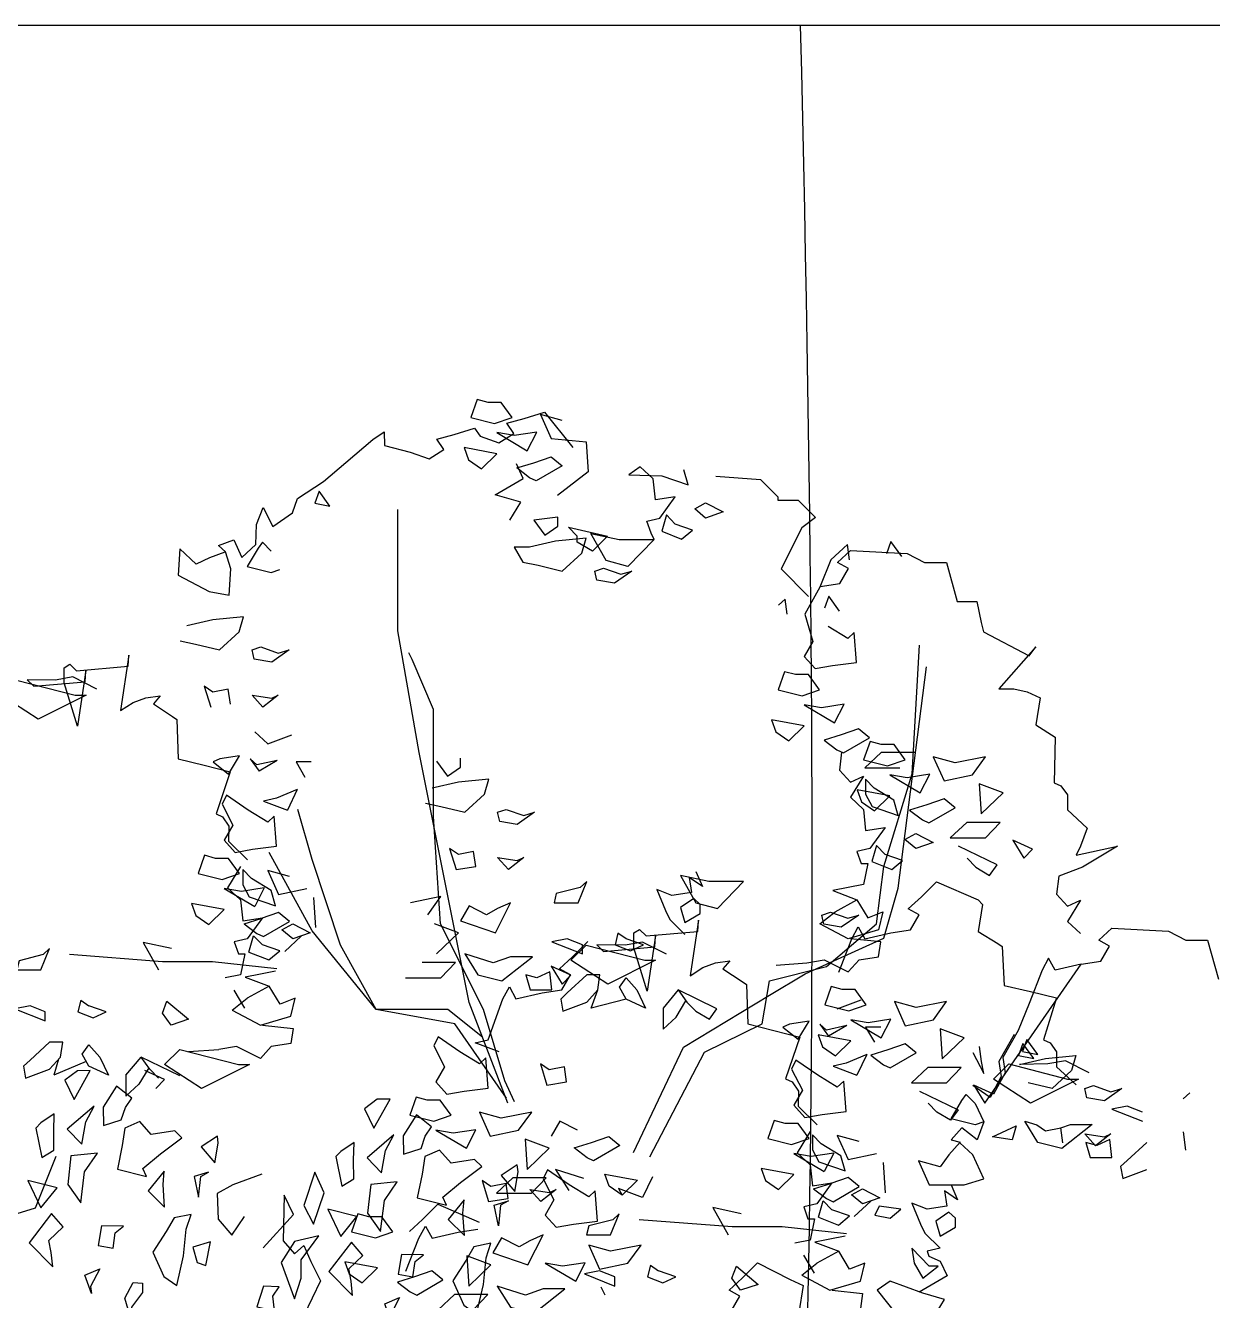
# Model space of a CAD drawing. Header units: metres. Extents: x 10 to 239, y 2 to 253.
# Drawn here: x 27.91 to 34.55, y 130.9 to 138.03 of the extents above; entities that cross this region are included whole.
import ezdxf

# ---------------------------------------------------------------- set-up
doc = ezdxf.new("R2010")
doc.units = ezdxf.units.M
doc.header["$MEASUREMENT"] = 0
doc.layers.add('0marcos', color=10, linetype='Continuous', plot=False)
doc.layers.add('1', color=7, linetype='Continuous')
doc.layers.add('cot200', color=9, linetype='Continuous')
doc.layers.add('bloques ARBOLES', color=7, linetype='Continuous', true_color=0xb8d897)

# ---------------------------------------------------------------- blocks, each defined once
blk = doc.blocks.new('ARBOL22')
for points in [[(-0.1967, 2.2503), (-0.1308, 2.2338), (-0.0828, 2.2503), (-0.1128, 2.2918), (-0.1487, 2.2918), (-0.1787, 2.3)], [(-0.0147, 2.2102), (-0.0769, 2.2007), (-0.1248, 2.2089), (-0.041, 2.1592)], [(-0.1668, 2.1096), (-0.1248, 2.1509), (-0.2146, 2.1676), (-0.2028, 2.1343)], [(-0.017, 2.0763), (-0.0351, 2.0847), (-0.0702, 2.1116), (-0.0231, 2.1261), (0.0249, 2.1427), (0.0549, 2.1178)], [(-0.6257, 2.0149), (-0.5839, 2.0067), (-0.6139, 2.0482)], [(0.4494, 1.974), (0.4194, 1.9988), (0.4494, 2.0155), (0.4973, 1.9906)], [(0.0068, 1.9268), (0.0427, 1.9517), (0.0427, 1.9765), (-0.0231, 1.9683)], [(0.4133, 1.9409), (0.3654, 1.9575), (0.3415, 1.9824), (0.3286, 1.9377), (0.3835, 1.916)], [(0.072, 1.9491), (0.1797, 1.9244), (0.1379, 1.8829), (0.0959, 1.9078), (0.0959, 1.9244)], [(0.1206, 1.9186), (0.0368, 1.9103), (-0.035, 1.8937), (-0.077, 1.8937), (-0.0531, 1.8523), (-0.0111, 1.8439), (0.0548, 1.8275), (0.1086, 1.877)], [(0.1447, 1.8275), (0.1686, 1.8357), (0.2165, 1.8191), (0.2465, 1.8275), (0.1986, 1.7944), (0.1506, 1.8026)], [(-0.7739, 1.6192), (-0.726, 1.6026), (-0.696, 1.611), (-0.744, 1.5779), (-0.7919, 1.5861), (-0.7978, 1.611)], [(0.6666, 1.5513), (0.6487, 1.5016), (0.7146, 1.4851), (0.7625, 1.5016), (0.7325, 1.5431), (0.6966, 1.5431)], [(-1.2845, 1.4869), (-1.2547, 1.4869), (-1.3864, 1.4207), (-1.4882, 1.4869), (-1.4462, 1.5283)], [(0.7205, 1.4603), (0.8043, 1.4105), (0.8307, 1.4616), (0.7684, 1.452)], [(0.6785, 1.3609), (0.7205, 1.4023), (0.6307, 1.4189), (0.6426, 1.3856)], [(0.8103, 1.3361), (0.8284, 1.3277), (0.9002, 1.3692), (0.8702, 1.394), (0.8223, 1.3774), (0.7752, 1.3629)], [(0.9679, 1.3506), (0.932, 1.3506), (0.902, 1.3588), (0.8841, 1.3091), (0.95, 1.2926), (0.9979, 1.3091)], [(1.2194, 1.3175), (1.1356, 1.3009), (1.0757, 1.3175), (1.1056, 1.2511), (1.1835, 1.2677)], [(1.0661, 1.2691), (1.0038, 1.2595), (0.9559, 1.2677), (1.0397, 1.218)], [(0.9793, 1.156), (0.9672, 1.1975), (0.9134, 1.2306), (0.8893, 1.2555), (0.8893, 1.214), (0.9073, 1.1808)], [(1.2674, 1.218), (1.2015, 1.2429), (1.2074, 1.16)], [(0.9139, 1.1684), (0.9559, 1.2098), (0.8661, 1.2264), (0.878, 1.1931)], [(1.0638, 1.1352), (1.1356, 1.1767), (1.1056, 1.2015), (1.0577, 1.1849), (1.0106, 1.1704), (1.0457, 1.1436)], [(1.1681, 1.1366), (1.1224, 1.0945), (1.2189, 1.0945), (1.2595, 1.1366)], [(1.0272, 1.1064), (1.0751, 1.0815), (1.0272, 1.0649), (0.9972, 1.0898)], [(0.9432, 1.0484), (0.9193, 1.0733), (0.9064, 1.0287), (0.9613, 1.0069), (0.9911, 1.0318)], [(0.4222, 0.9158), (0.482, 0.8994), (0.554, 0.9738), (0.4581, 0.9738), (0.3802, 0.9904)], [(0.1046, 0.9573), (0.0388, 0.9407), (0.0328, 0.9158), (0.0987, 0.9158), (0.1226, 0.9738)], [(0.4166, 0.9275), (0.3807, 0.9026), (0.3926, 0.8611), (0.4346, 0.886), (0.4346, 0.9109)], [(0.7927, 0.8901), (0.8407, 0.8734), (0.8706, 0.8818), (0.8227, 0.8487), (0.7748, 0.857), (0.7689, 0.8818)], [(0.0687, 0.8165), (0.0269, 0.8081), (0.1107, 0.775), (0.1107, 0.7999)], [(0.2005, 0.7999), (0.2425, 0.7834), (0.2784, 0.7999), (0.2305, 0.8165), (0.2082, 0.8318)], [(-1.4447, 0.7314), (-1.3788, 0.7314), (-1.3549, 0.7894), (-1.3729, 0.7729), (-1.4388, 0.7563)], [(0.2822, 0.7578), (0.312, 0.7578), (0.1802, 0.6916), (0.0785, 0.7578), (0.1205, 0.7991)], [(0.0785, 0.7165), (0.0246, 0.7412), (0.0546, 0.6916)], [(1.4826, 0.7465), (1.4107, 0.7299), (1.3928, 0.763), (1.3748, 0.7299), (1.3389, 0.6388), (1.309, 0.5642), (1.267, 0.4897), (1.2731, 0.4482), (1.2413, 0.3894), (1.1874, 0.4141), (1.2174, 0.3645)], [(0.7771, 0.6353), (0.843, 0.6188), (0.8909, 0.6353), (0.8609, 0.6768), (0.825, 0.6768), (0.795, 0.685)], [(-1.3668, 0.5906), (-1.3668, 0.6155), (-1.4088, 0.6321), (-1.4506, 0.6237)], [(0.9986, 0.5773), (1.0765, 0.594), (1.1124, 0.6437), (1.0286, 0.6271), (0.9686, 0.6437)], [(0.9327, 0.5442), (0.9591, 0.5953), (0.8968, 0.5857), (0.8489, 0.594)], [(1.1004, 0.4862), (1.1604, 0.5442), (1.0945, 0.5691)], [(-1.4208, 0.4333), (-1.3549, 0.4582), (-1.325, 0.4913), (-1.3189, 0.5326), (-1.3549, 0.5326), (-1.4088, 0.483), (-1.4268, 0.4664)], [(-0.2686, 0.464), (-0.2925, 0.4226), (-0.2626, 0.3893), (-0.2146, 0.3977), (-0.1487, 0.406), (-0.1548, 0.4888), (-0.1728, 0.4722), (-0.2266, 0.5053), (-0.2866, 0.5468), (-0.2985, 0.5219)], [(0.8069, 0.4946), (0.8489, 0.536), (0.7591, 0.5526), (0.771, 0.5193)], [(0.9387, 0.4698), (0.9568, 0.4614), (1.0286, 0.5029), (0.9986, 0.5277), (0.9507, 0.5111), (0.9036, 0.4966)], [(1.3221, 0.5288), (1.3103, 0.4955), (1.3521, 0.4873)], [(1.3328, 0.5395), (1.321, 0.5062), (1.3628, 0.498)], [(0.0609, 0.464), (0.0189, 0.4557), (-0.0051, 0.4722), (0.013, 0.4142), (0.0669, 0.4226)], [(1.1119, 0.4207), (1.1525, 0.4628), (1.061, 0.4628), (1.0154, 0.4207)], [(1.3431, 0.3645), (1.2413, 0.4307), (1.2833, 0.4721), (1.445, 0.4307), (1.4748, 0.4307)], [(-1.3134, 0.4275), (-1.2876, 0.3745), (-1.2432, 0.4543), (-1.2786, 0.4537)], [(-1.1579, 0.3183), (-1.1465, 0.3523), (-1.1291, 0.3781), (-1.1706, 0.411), (-1.2072, 0.3538), (-1.2068, 0.3031)], [(1.4981, 0.3794), (1.4922, 0.4043), (1.5161, 0.4125), (1.564, 0.3959), (1.594, 0.4043), (1.5461, 0.3712)], [(-1.3065, 0.2925), (-1.2665, 0.2512), (-1.2557, 0.3133), (-1.2326, 0.3561)], [(-0.4886, 0.3487), (-0.4627, 0.2957), (-0.4184, 0.3755), (-0.4537, 0.3749)], [(-0.3464, 0.3811), (-0.3643, 0.3314), (-0.2985, 0.3149), (-0.2505, 0.3314), (-0.2805, 0.3729), (-0.3164, 0.3729)], [(-1.3423, 0.3353), (-1.379, 0.3105), (-1.3927, 0.296), (-1.3762, 0.2148), (-1.3431, 0.2352), (-1.3436, 0.286)], [(-0.382, 0.2243), (-0.3331, 0.2395), (-0.3217, 0.2735), (-0.3043, 0.2993), (-0.3457, 0.3321), (-0.3823, 0.2749)], [(-0.0649, 0.29), (-0.029, 0.3398), (-0.1128, 0.3231), (-0.1728, 0.3398), (-0.1428, 0.2734)], [(-1.1685, 0.1828), (-1.0881, 0.1622), (-1.0981, 0.1846), (-1.0496, 0.2251), (-0.9911, 0.2687), (-1.0109, 0.2878), (-1.0754, 0.278), (-1.107, 0.3138), (-1.148, 0.296), (-1.1553, 0.2479)], [(-0.1823, 0.2913), (-0.2446, 0.2818), (-0.2925, 0.29), (-0.2087, 0.2403)], [(1.3034, 0.302), (1.2922, 0.2636), (1.2383, 0.272)], [(-0.8933, 0.2737), (-0.9381, 0.2444), (-0.9005, 0.2002), (-0.8913, 0.2541)], [(-0.5175, 0.2564), (-0.5541, 0.2317), (-0.5678, 0.2172), (-0.5514, 0.1359), (-0.5182, 0.1564), (-0.5187, 0.2071)], [(-0.4309, 0.2344), (-0.4078, 0.2772), (-0.4816, 0.2136), (-0.4416, 0.1724)], [(-0.041, 0.1823), (0.0189, 0.2403), (-0.0469, 0.2651)], [(0.2131, 0.2475), (0.1413, 0.206), (0.1232, 0.2144), (0.0881, 0.2412), (0.1352, 0.2557), (0.1831, 0.2723)], [(1.522, 0.2468), (1.4922, 0.2799), (1.5461, 0.2717), (1.564, 0.2799)], [(1.495, 0.2564), (1.5071, 0.215), (1.567, 0.215), (1.5609, 0.2648), (1.525, 0.2482)], [(-1.2236, 0.2267), (-1.2961, 0.2195), (-1.3051, 0.1403), (-1.2694, 0.0904), (-1.2585, 0.1752)], [(-0.1663, 0.1898), (-0.1861, 0.209), (-0.2505, 0.1992), (-0.2821, 0.235), (-0.3232, 0.2172), (-0.3305, 0.1691), (-0.3437, 0.104), (-0.2632, 0.0834), (-0.2733, 0.1057), (-0.2247, 0.1462)], [(-1.0428, 0.1406), (-1.0394, 0.1773), (-1.0839, 0.1228), (-1.0386, 0.0787)], [(-0.0757, 0.1213), (-0.0664, 0.1752), (-0.0685, 0.1949), (-0.1133, 0.1656)], [(0.0022, 0.156), (0.032, 0.098), (0.0081, 0.0567), (0.0381, 0.0234), (0.086, 0.0318), (0.1519, 0.0401), (0.1458, 0.1229), (0.1279, 0.1063), (0.074, 0.1394), (0.0141, 0.1809)], [(-1.4149, 0.152), (-1.379, 0.0767), (-1.3344, 0.1312)], [(-0.957, 0.1623), (-0.945, 0.106), (-0.9393, 0.1628), (-0.918, 0.1746)], [(-0.6251, 0.1746), (-0.6558, 0.0831), (-0.6288, 0.0313), (-0.5996, 0.1179)], [(-0.4803, 0.0615), (-0.4446, 0.0116), (-0.4336, 0.0964), (-0.3988, 0.1479), (-0.4712, 0.1406)], [(-0.1656, 0.1513), (-0.1475, 0.0934), (-0.0936, 0.1018), (-0.0996, 0.1431), (-0.1416, 0.1349)], [(-0.0295, 0.1167), (0.011, 0.1589), (-0.0804, 0.1589), (-0.126, 0.1167)], [(0.0202, 0.1182), (0.0381, 0.1265), (-0.0039, 0.0934), (-0.0337, 0.1265)], [(-0.59, 0.0731), (-0.5542, -0.0022), (-0.5096, 0.0524)], [(-0.2138, -0.0001), (-0.218, 0.0618), (-0.2145, 0.0985), (-0.2591, 0.044)], [(-0.1144, 0.084), (-0.1202, 0.0272), (-0.1322, 0.0835), (-0.0931, 0.0957)], [(0.9568, 0.0483), (0.9868, 0.0732), (0.9268, 0.0814), (0.9148, 0.0565)], [(-1.4114, -0.0198), (-1.3463, -0.086), (-1.3504, -0.0467), (-1.3567, -0.013), (-1.3178, 0.0245), (-1.3495, 0.0605)], [(-1.0126, 0.0485), (-1.034, 0.0113), (-1.0706, -0.0459), (-1.0407, -0.1127), (-1.0052, -0.1374), (-0.9863, -0.0553), (-0.9792, 0.0181), (-0.9659, 0.0579)], [(-0.5249, 0.0105), (-0.459, -0.006), (-0.411, 0.0105), (-0.441, 0.052), (-0.4769, 0.052), (-0.5069, 0.0602)], [(0.122, 0.0023), (0.1878, 0.0023), (0.2117, 0.0602), (0.1938, 0.0438), (0.1279, 0.0271)], [(1.1365, 0.0483), (1.1186, 0.0649), (1.0827, 0.0401), (1.0945, -0.0014), (1.1365, 0.0234)], [(-1.1748, 0.0081), (-1.1515, 0.0256), (-1.2122, 0.0269), (-1.2214, -0.0268), (-1.1804, -0.0344)], [(-0.0398, -0.0806), (0.0022, 0.0023), (-0.0337, -0.0142), (-0.0637, -0.0308), (-0.1116, -0.006), (-0.1356, -0.0475)], [(-0.9255, -0.082), (-0.9123, -0.0169), (-0.9612, -0.0321), (-0.949, -0.0741)], [(-0.6812, -0.0163), (-0.7178, -0.0735), (-0.6818, -0.174), (-0.6627, -0.1174), (-0.6632, -0.0666), (-0.6148, -0.0007)], [(-0.5256, -0.1256), (-0.5318, -0.0918), (-0.493, -0.0543), (-0.5247, -0.0183), (-0.5866, -0.0986), (-0.5214, -0.1648)], [(-0.1878, -0.0304), (-0.2091, -0.0675), (-0.2457, -0.1247), (-0.2159, -0.1916), (-0.1804, -0.2162), (-0.1615, -0.1341), (-0.1544, -0.0607), (-0.141, -0.0209)], [(0.1579, -0.0925), (0.2358, -0.0759), (0.2717, -0.0262), (0.1878, -0.0428), (0.1279, -0.0262)], [(1.0647, -0.0843), (1.0168, -0.0345), (1.0227, -0.0759), (1.0466, -0.1174), (1.0886, -0.0843)], [(-0.3499, -0.0708), (-0.3267, -0.0532), (-0.3874, -0.0519), (-0.3966, -0.1057), (-0.3555, -0.1132)], [(-0.2015, -0.1386), (-0.1416, -0.0806), (-0.2075, -0.0557)], [(-1.2421, -0.14), (-1.24, -0.1596), (-1.258, -0.1092), (-1.2171, -0.0915)], [(-0.5309, -0.1054), (-0.495, -0.1302), (-0.453, -0.0888), (-0.5428, -0.0722)], [(-0.3633, -0.155), (-0.3452, -0.1634), (-0.2733, -0.1219), (-0.3033, -0.097), (-0.3512, -0.1137), (-0.3984, -0.1282)], [(0.092, -0.1256), (0.1183, -0.0746), (0.0561, -0.0841), (0.0081, -0.0759)], [(0.1999, -0.1386), (0.1999, -0.1137), (0.1579, -0.097), (0.116, -0.1054)], [(-1.0992, -0.1311), (-1.099, -0.1564), (-1.1301, -0.1965), (-1.1317, -0.2276), (-1.1478, -0.1716), (-1.1247, -0.1288)], [(-0.7662, -0.1394), (-0.7853, -0.1962), (-0.7362, -0.2063), (-0.7405, -0.167), (-0.7232, -0.1412)], [(-0.1236, -0.1386), (-0.0877, -0.1965), (-0.0218, -0.213), (0.062, -0.1468), (0.0022, -0.1468), (-0.0457, -0.1634)], [(-0.4172, -0.2188), (-0.4151, -0.2384), (-0.4331, -0.1881), (-0.3923, -0.1704)], [(-0.19, -0.2041), (-0.1495, -0.1619), (-0.2409, -0.1619), (-0.2865, -0.2041)]]:
    blk.add_lwpolyline(points, close=True)
for points in [[(-0.8727, 1.8802), (-0.9147, 1.8648), (-0.9514, 1.8467), (-0.9966, 1.8891), (-1.0009, 1.8166), (-0.9162, 1.772), (-0.8607, 1.7616), (-0.8564, 1.8342), (-0.8711, 1.8808), (-0.8902, 1.8987), (-0.8481, 1.9141), (-0.8265, 1.8651), (-0.7874, 1.9008), (-0.7855, 1.956), (-0.7676, 2.0028), (-0.7407, 1.951), (-0.6872, 1.9884), (-0.6732, 2.028), (-0.6014, 2.0743), (-0.5401, 2.1264), (-0.466, 2.1903), (-0.4347, 2.2112), (-0.4342, 2.1736), (-0.3629, 2.1548), (-0.3112, 2.137), (-0.2708, 2.1624), (-0.2896, 2.1911), (-0.2424, 2.2037), (-0.1859, 2.2209), (-0.1705, 2.1987), (-0.1189, 2.1808), (-0.0785, 2.2063), (-0.0973, 2.235), (-0.0501, 2.2475), (0.0064, 2.2647), (0.084, 2.1677)], [(0.0549, 2.242), (-0.0051, 2.2587), (0.0249, 2.1923), (0.1207, 2.184), (0.1267, 2.1012), (0.0417, 2.0356)], [(-0.089, 1.9683), (-0.059, 2.0179), (-0.1292, 2.038), (-0.052, 2.0826), (-0.0706, 2.1231)], [(0.3079, 1.915), (0.2359, 1.8405), (0.1761, 1.857), (0.1341, 1.9316), (0.212, 1.915), (0.3079, 1.915), (0.2995, 1.9326), (0.2876, 1.9657), (0.3235, 1.974), (0.3654, 2.032), (0.3115, 2.0237), (0.3056, 2.0817), (0.2697, 2.1148), (0.2378, 2.0931), (0.3294, 2.0899), (0.4014, 2.0651), (0.3894, 2.1066)], [(0.4776, 2.089), (0.6005, 2.0795), (0.6477, 2.0323), (0.6477, 2.0228), (0.7044, 2.0228), (0.7517, 1.9756), (0.7139, 1.9473), (0.6572, 1.8339), (0.7328, 1.7583)], [(-0.0949, 0.3639), (-0.2008, 0.6417), (-0.3384, 1.3293), (-0.3973, 1.6633), (-0.3973, 1.9973)], [(-0.7457, 1.8825), (-0.7695, 1.9074), (-0.7816, 1.8908), (-0.8115, 1.841), (-0.7457, 1.8245), (-0.7216, 1.8328)], [(0.8453, 1.8594), (0.8394, 1.9008), (0.794, 1.8588), (0.764, 1.7842), (0.722, 1.7097), (0.7444, 1.6342), (0.7205, 1.5928), (0.7505, 1.5596), (0.7984, 1.568), (0.8643, 1.5762), (0.8582, 1.6591), (0.8402, 1.6424), (0.7864, 1.6755)], [(0.9891, 1.8677), (0.9591, 1.9092), (0.9472, 1.8759)], [(0.7643, 1.7857), (0.8183, 1.7939), (0.8422, 1.8352), (0.8122, 1.8519), (0.8481, 1.885), (1.0039, 1.8767), (1.0519, 1.8519), (1.1118, 1.8519), (1.1416, 1.7441), (1.1957, 1.7441), (1.2075, 1.6862), (1.2136, 1.6613), (1.3393, 1.5951), (1.3574, 1.62), (1.2555, 1.504), (1.2975, 1.504), (1.3334, 1.4958), (1.3693, 1.4791), (1.3574, 1.4047), (1.4113, 1.3714), (1.4085, 1.2454), (1.4267, 1.2372), (1.4446, 1.2123), (1.4446, 1.171), (1.4985, 1.1212), (1.4805, 1.0715), (1.4685, 1.0466), (1.5823, 1.0715), (1.4864, 1.0135), (1.4206, 0.9886), (1.4146, 0.9391), (1.4446, 0.906), (1.4805, 0.9224), (1.4446, 0.8645), (1.4805, 0.8314)], [(0.8179, 1.7179), (0.7879, 1.7594), (0.776, 1.7262)], [(0.6741, 1.7097), (0.6681, 1.751), (0.6502, 1.7346)], [(-0.9956, 1.6358), (-0.9536, 1.6274), (-0.8878, 1.611), (-0.8339, 1.6606), (-0.8219, 1.7021), (-0.9057, 1.6938), (-0.9775, 1.6772)], [(0.2961, 0.2167), (0.4461, 0.5042), (0.6051, 0.5828), (0.6248, 0.7006), (0.782, 0.7399), (0.9196, 0.8578), (0.9393, 1.015), (1.0179, 1.2704), (1.0375, 1.624)], [(-1.2247, 1.5036), (-1.2906, 1.5367), (-1.3385, 1.5283), (-1.4168, 1.5287), (-1.3982, 1.5111), (-1.2567, 1.5234), (-1.2549, 1.5541), (-1.2779, 1.4014), (-1.3149, 1.5203), (-1.3149, 1.5617), (-1.2991, 1.5715), (-1.2805, 1.5539), (-1.139, 1.5661), (-1.1372, 1.5969), (-1.1602, 1.4442), (-1.1249, 1.4669), (-1.0902, 1.4794), (-1.051, 1.4848), (-1.0696, 1.4628), (-1.0166, 1.4283), (-1.0047, 1.4198), (-1.0014, 1.312), (-0.93, 1.2938), (-0.8584, 1.2754), (-0.8972, 1.1604), (-0.8793, 1.1517), (-0.862, 1.1264), (-0.8629, 1.0851), (-0.8103, 1.0341)], [(-0.0758, 0.3679), (-0.1025, 0.4256), (-0.1615, 0.6221), (-0.2794, 0.8578), (-0.299, 1.1525), (-0.299, 1.4472), (-0.358, 1.5847), (-0.3671, 1.6028)], [(0.2513, 0.2291), (0.3889, 0.5182), (0.6248, 0.6613), (0.7231, 0.7203), (0.9393, 0.8185), (0.9786, 0.956), (1.0565, 1.565)], [(-0.9298, 1.5115), (-0.9116, 1.4535)], [(-0.9057, 1.495), (-0.9298, 1.5115)], [(-0.8637, 1.5033), (-0.9057, 1.495)], [(-0.8578, 1.4619), (-0.8637, 1.5033)], [(-0.768, 1.4535), (-0.7978, 1.4866)], [(-0.7978, 1.4866), (-0.744, 1.4784)], [(-0.726, 1.4866), (-0.768, 1.4535)], [(-0.744, 1.4784), (-0.726, 1.4866)], [(-0.7909, 1.3857), (-0.755, 1.3526)], [(-0.755, 1.3526), (-0.6891, 1.3775)], [(-0.8868, 1.3111), (-0.9047, 1.3029)], [(-0.9047, 1.3029), (-0.8627, 1.2698)], [(-0.8328, 1.3195), (-0.8868, 1.3111)], [(-0.8627, 1.2698), (-0.8328, 1.3195)], [(-0.8029, 1.3111), (-0.7789, 1.278)], [(-0.785, 1.2946), (-0.8029, 1.3111)], [(-0.7293, 1.3073), (-0.785, 1.2946)], [(-0.7293, 1.3073), (-0.7789, 1.278)], [(-0.6771, 1.3029), (-0.6532, 1.2615)], [(-0.6351, 1.3029), (-0.6771, 1.3029)], [(-0.2907, 1.3052), (-0.2607, 1.2637)], [(-0.2248, 1.2886), (-0.2248, 1.3134)], [(0.8234, 1.3299), (0.8175, 1.2803), (0.8475, 1.2472), (0.8834, 1.2637), (0.8475, 1.2057), (0.8834, 1.1726), (0.8893, 1.1146), (0.9432, 1.1229), (0.9013, 1.0649), (0.8654, 1.0567), (0.8773, 1.0235), (0.8954, 1.0235), (0.8834, 0.9656), (0.8414, 0.9573), (0.7996, 0.9489), (0.8654, 0.9241), (0.8954, 0.8745), (0.9372, 0.891), (0.9252, 0.8414), (0.8414, 0.8165), (0.7636, 0.8578), (0.8055, 0.891), (0.8654, 0.9241)], [(1.0241, 1.3291), (0.9326, 1.3291), (0.887, 1.287), (0.9835, 1.287)], [(-0.2607, 1.2637), (-0.2248, 1.2886)], [(-0.2307, 1.2472), (-0.3025, 1.2306)], [(-0.1469, 1.2555), (-0.2307, 1.2472)], [(-0.1589, 1.214), (-0.1469, 1.2555)], [(-0.8688, 1.2118), (-0.8807, 1.1869)], [(-0.8089, 1.1703), (-0.8688, 1.2118)], [(-0.731, 1.2035), (-0.7669, 1.1951)], [(-0.7669, 1.1951), (-0.701, 1.1703)], [(-0.6736, 1.2273), (-0.731, 1.2035)], [(-0.6736, 1.2273), (-0.701, 1.1703)], [(-0.2127, 1.1644), (-0.1589, 1.214)], [(-0.8807, 1.1869), (-0.8509, 1.1289)], [(-0.755, 1.1372), (-0.8089, 1.1703)], [(-0.1641, 0.5456), (-0.2597, 0.6221), (-0.4563, 0.6221), (-0.5546, 0.7989), (-0.6332, 1.0346), (-0.6725, 1.1721)], [(-0.3206, 1.1892), (-0.2786, 1.1808)], [(-0.2786, 1.1808), (-0.2127, 1.1644)], [(-0.1228, 1.1644), (-0.0989, 1.1726)], [(-0.1169, 1.1395), (-0.1228, 1.1644)], [(-0.0989, 1.1726), (-0.051, 1.156)], [(-0.021, 1.1644), (-0.069, 1.1313)], [(-0.051, 1.156), (-0.021, 1.1644)], [(-0.8509, 1.1289), (-0.8748, 1.0876)], [(-0.7371, 1.1538), (-0.755, 1.1372)], [(-0.731, 1.0709), (-0.7371, 1.1538)], [(-0.069, 1.1313), (-0.1169, 1.1395)], [(-0.8748, 1.0876), (-0.8448, 1.0543)], [(1.3483, 1.0632), (1.2944, 1.0879), (1.3244, 1.0383)], [(-0.8448, 1.0543), (-0.7968, 1.0627)], [(-0.7968, 1.0627), (-0.731, 1.0709)], [(-0.0985, 0.3784), (-0.2401, 0.5828), (-0.4563, 0.6221), (-0.6332, 0.8382), (-0.7511, 1.0543)], [(-0.2307, 1.0484), (-0.2547, 1.0649)], [(-0.2547, 1.0649), (-0.2366, 1.0069)], [(-0.1887, 1.0567), (-0.2307, 1.0484)], [(-0.1828, 1.0153), (-0.1887, 1.0567)], [(1.1686, 1.0383), (1.1926, 1.0134), (1.2304, 0.991), (1.2511, 1.0198), (1.1447, 1.0714)], [(1.3244, 1.0383), (1.3483, 1.0632)], [(-0.9286, 1.0461), (-0.9466, 0.9963)], [(-0.8986, 1.0378), (-0.9286, 1.0461)], [(-0.8627, 1.0378), (-0.8986, 1.0378)], [(-0.8328, 0.9963), (-0.8627, 1.0378)], [(-0.1228, 1.04), (-0.069, 1.0318)], [(-0.093, 1.0069), (-0.1228, 1.04)], [(-0.051, 1.04), (-0.093, 1.0069)], [(-0.069, 1.0318), (-0.051, 1.04)], [(-0.9466, 0.9963), (-0.8807, 0.9799)], [(-0.8807, 0.9799), (-0.8328, 0.9963)], [(-0.8296, 1.0151), (-0.8655, 0.9571)], [(-0.7996, 0.982), (-0.8236, 1.0069)], [(-0.8236, 1.0069), (-0.8236, 0.9654)], [(-0.6951, 0.9881), (-0.755, 1.0047)], [(-0.755, 1.0047), (-0.725, 0.9384)], [(-0.2366, 1.0069), (-0.1828, 1.0153)], [(0.4226, 1.002), (0.4405, 0.9606), (0.4046, 0.9855), (0.4105, 0.944), (0.3567, 0.9358), (0.3148, 0.9522), (0.3387, 0.8942), (0.3507, 0.8695), (0.3926, 0.828)], [(-0.8748, 0.955), (-0.7909, 0.9052)], [(-0.8268, 0.9468), (-0.8748, 0.955)], [(-0.8655, 0.9571), (-0.8296, 0.924)], [(-0.7646, 0.9563), (-0.8268, 0.9468)], [(-0.8236, 0.9654), (-0.8057, 0.9323)], [(-0.7457, 0.9489), (-0.7996, 0.982)], [(-0.7646, 0.9563), (-0.7909, 0.9052)], [(-0.7337, 0.9074), (-0.7457, 0.9489)], [(-0.725, 0.9384), (-0.6471, 0.955)], [(0.8154, 0.7251), (0.8513, 0.8162), (0.8692, 0.8493), (0.8872, 0.8162), (0.959, 0.8328), (1.013, 0.841), (1.0369, 0.8824), (1.0069, 0.899), (1.0428, 0.9321), (1.0848, 0.9736), (1.1987, 0.9239), (1.2109, 0.9113), (1.199, 0.8369), (1.2529, 0.8036), (1.2649, 0.7953), (1.2708, 0.6876), (1.3426, 0.6712), (1.4146, 0.6545), (1.3785, 0.5386), (1.3967, 0.5303), (1.4146, 0.5055), (1.4146, 0.4641), (1.4685, 0.4144)], [(-0.8748, 0.897), (-0.9645, 0.9136)], [(-0.9645, 0.9136), (-0.9527, 0.8804)], [(-0.8296, 0.924), (-0.8236, 0.866)], [(-0.8057, 0.9323), (-0.7337, 0.9074)], [(-0.6292, 0.9301), (-0.6232, 0.8473)], [(-0.2786, 0.9325), (-0.3625, 0.9158)], [(-0.3145, 0.8827), (-0.2786, 0.9325)], [(-0.1289, 0.833), (-0.0869, 0.9158)], [(-0.0869, 0.9158), (-0.1228, 0.8994)], [(-0.9527, 0.8804), (-0.9168, 0.8557)], [(-0.9168, 0.8557), (-0.8748, 0.897)], [(-0.725, 0.8888), (-0.773, 0.8721)], [(-0.6951, 0.8639), (-0.725, 0.8888)], [(-0.2007, 0.9076), (-0.2248, 0.8661)], [(-0.1528, 0.8827), (-0.2007, 0.9076)], [(-0.1228, 0.8994), (-0.1528, 0.8827)], [(-0.8236, 0.866), (-0.7698, 0.8743)], [(-0.8201, 0.8576), (-0.773, 0.8721)], [(-0.8201, 0.8576), (-0.785, 0.8308)], [(-0.7698, 0.8743), (-0.8116, 0.8163)], [(-0.7669, 0.8224), (-0.6951, 0.8639)], [(-0.7158, 0.8412), (-0.6858, 0.8578)], [(-0.6858, 0.8578), (-0.6378, 0.8329)], [(-0.2307, 0.833), (-0.2966, 0.8578)], [(-0.2248, 0.8661), (-0.1289, 0.833)], [(0.342, 0.7744), (0.2761, 0.8075), (0.2282, 0.7991), (0.1499, 0.7996), (0.1685, 0.7819), (0.31, 0.7942), (0.3118, 0.8249), (0.2887, 0.6723), (0.2518, 0.7912), (0.2518, 0.8325), (0.2676, 0.8423), (0.2862, 0.8247), (0.4277, 0.837), (0.4295, 0.8677), (0.4065, 0.715), (0.4418, 0.7378), (0.4764, 0.7502), (0.5156, 0.7557), (0.4971, 0.7337), (0.5501, 0.6992), (0.5619, 0.6906), (0.5653, 0.5828), (0.6367, 0.5646), (0.7083, 0.5463), (0.6695, 0.4312), (0.6874, 0.4226), (0.7047, 0.3973), (0.7037, 0.3559), (0.7564, 0.3049)], [(1.4826, 0.7465), (1.5366, 0.7547), (1.5605, 0.7961), (1.5305, 0.8127), (1.5664, 0.8458), (1.7222, 0.8376), (1.7701, 0.8127), (1.8301, 0.8127), (1.8599, 0.705)], [(-0.8116, 0.8163), (-0.8475, 0.8081)], [(-0.8475, 0.8081), (-0.8357, 0.775)], [(-0.8065, 0.7801), (-0.7937, 0.8247)], [(-0.7698, 0.7998), (-0.7937, 0.8247)], [(-0.785, 0.8308), (-0.7669, 0.8224)], [(-0.6858, 0.8163), (-0.7158, 0.8412)], [(-0.6626, 0.8239), (-0.7082, 0.7817)], [(-0.6378, 0.8329), (-0.6858, 0.8163)], [(-0.2907, 0.775), (-0.2307, 0.833)], [(-0.1188, 0.5053), (-0.1846, 0.5302), (-0.1487, 0.5386), (-0.1082, 0.6513), (-0.0903, 0.6844), (-0.0723, 0.6513), (-0.0005, 0.6679), (0.0535, 0.6761), (0.0774, 0.7175), (0.0474, 0.7341), (0.0833, 0.7672), (0.1253, 0.8087)], [(0.6437, 0.744), (0.7276, 0.7501), (0.7755, 0.7585), (0.8414, 0.7254), (0.8714, 0.7585), (0.9252, 0.7668), (0.9313, 0.8081), (0.8475, 0.8165)], [(-0.7299, 0.7336), (-0.9068, 0.7533), (-1.0444, 0.7533), (-1.2999, 0.7729)], [(-1.0973, 0.806), (-1.0553, 0.7314)], [(-1.0194, 0.7894), (-1.0973, 0.806)], [(-0.8357, 0.775), (-0.8175, 0.775)], [(-0.8175, 0.775), (-0.8296, 0.717)], [(-0.8065, 0.7801), (-0.7517, 0.7583)], [(-0.7218, 0.7832), (-0.7698, 0.7998)], [(-0.7517, 0.7583), (-0.7218, 0.7832)], [(-0.1348, 0.7501), (-0.2127, 0.775)], [(-0.2127, 0.775), (-0.1768, 0.717)], [(-0.2386, 0.7516), (-0.33, 0.7516)], [(-0.2791, 0.7094), (-0.2386, 0.7516)], [(-0.0869, 0.7668), (-0.1348, 0.7501)], [(-0.111, 0.7006), (-0.0271, 0.7668)], [(-0.0271, 0.7668), (-0.0869, 0.7668)], [(-0.8296, 0.717), (-0.8716, 0.7088)], [(-0.7753, 0.7194), (-0.8171, 0.711)], [(-0.8171, 0.711), (-0.7512, 0.6862)], [(-0.7333, 0.7277), (-0.7753, 0.7194)], [(-0.3756, 0.7094), (-0.2791, 0.7094)], [(-0.1768, 0.717), (-0.111, 0.7006)], [(-0.0451, 0.717), (-0.0331, 0.6757)], [(-0.0151, 0.7088), (-0.0451, 0.717)], [(0.0208, 0.7254), (-0.0151, 0.7088)], [(0.0269, 0.6757), (0.0208, 0.7254)], [(0.2305, 0.6508), (0.2125, 0.6839), (0.2305, 0.7088), (0.2605, 0.6757), (0.2843, 0.6259), (0.2305, 0.6508), (0.1346, 0.6259), (0.1526, 0.6757), (0.1587, 0.717), (0.1226, 0.717), (0.0687, 0.6674), (0.0508, 0.6508), (0.0567, 0.6177), (0.1226, 0.6426), (0.1526, 0.6757)], [(-0.8175, 0.6259), (-0.8475, 0.6755)], [(-0.7512, 0.6862), (-0.8112, 0.6531)], [(-0.7212, 0.6366), (-0.7512, 0.6862)], [(-0.0331, 0.6757), (0.0269, 0.6757)], [(0.3743, 0.6757), (0.3982, 0.6426), (0.4222, 0.6177), (0.4599, 0.5953), (0.4807, 0.6241), (0.3743, 0.6757), (0.3323, 0.6259), (0.3323, 0.568), (0.3682, 0.6011), (0.3952, 0.6457)], [(-1.2693, 0.6474), (-1.277, 0.6155)], [(-1.2693, 0.6474), (-1.2471, 0.6321)], [(-1.1991, 0.6155), (-1.2471, 0.6321)], [(-1.0447, 0.6117), (-1.0327, 0.6448)], [(-1.0327, 0.6448), (-0.9729, 0.5951)], [(-0.853, 0.62), (-0.8112, 0.6531)], [(-0.6794, 0.6531), (-0.7212, 0.6366)], [(-0.6914, 0.6035), (-0.6794, 0.6531)], [(0.8117, 0.6235), (0.8775, 0.6483)], [(-1.277, 0.6155), (-1.235, 0.599)], [(-1.235, 0.599), (-1.1991, 0.6155)], [(-1.0208, 0.5786), (-1.0447, 0.6117)], [(-0.853, 0.62), (-0.7753, 0.5786)], [(-0.7753, 0.5786), (-0.6914, 0.6035)], [(-0.9729, 0.5951), (-1.0208, 0.5786)], [(-0.7692, 0.5786), (-0.6853, 0.5702)], [(-0.6853, 0.5702), (-0.6914, 0.5289)], [(0.6799, 0.5819), (0.6619, 0.5737)], [(0.6619, 0.5737), (0.7039, 0.5406)], [(0.7339, 0.5903), (0.6799, 0.5819)], [(0.7039, 0.5406), (0.7339, 0.5903)], [(0.7817, 0.5655), (0.7637, 0.5819)], [(0.7637, 0.5819), (0.7878, 0.5488)], [(0.8374, 0.5782), (0.7817, 0.5655)], [(0.8374, 0.5782), (0.7878, 0.5488)], [(0.9316, 0.5737), (0.8896, 0.5737)], [(0.8896, 0.5737), (0.9135, 0.5324)], [(-0.6914, 0.5289), (-0.7453, 0.5206)], [(1.2983, 0.5535), (1.2563, 0.479), (1.2624, 0.4375), (1.2324, 0.3795), (1.1844, 0.4128)], [(-1.265, 0.4995), (-1.2471, 0.5244)], [(-1.2471, 0.4664), (-1.265, 0.4995)], [(-1.2471, 0.5244), (-1.2171, 0.4913)], [(-1.2171, 0.4913), (-1.1932, 0.4415)], [(-1.1453, 0.4415), (-1.1033, 0.4913)], [(-1.0794, 0.4582), (-1.1033, 0.4913)], [(-0.9969, 0.4397), (-1.1033, 0.4913)], [(-1.0388, 0.4709), (-0.9968, 0.5122)], [(-0.9968, 0.5122), (-0.8351, 0.4709)], [(-0.9729, 0.5061), (-0.8891, 0.5122)], [(-0.8411, 0.5206), (-0.8891, 0.5122)], [(-0.7753, 0.4875), (-0.8411, 0.5206)], [(-0.7453, 0.5206), (-0.7753, 0.4875)], [(0.893, 0.4981), (0.8357, 0.4744)], [(0.893, 0.4981), (0.8657, 0.4411)], [(1.1844, 0.5039), (1.2144, 0.4459)], [(1.2083, 0.479), (1.2024, 0.5204)], [(1.5048, 0.4474), (1.4389, 0.4805), (1.391, 0.4721), (1.3125, 0.4705), (1.3843, 0.4871), (1.4681, 0.4954), (1.4561, 0.4539), (1.4023, 0.4043), (1.3364, 0.4207)], [(-1.3302, 0.4853), (-1.3429, 0.4415)], [(-1.2541, 0.4794), (-1.3429, 0.4415)], [(-1.1932, 0.4415), (-1.2471, 0.4664)], [(-1.0824, 0.4613), (-1.1094, 0.4167)], [(-1.0553, 0.4333), (-1.0794, 0.4582)], [(-0.937, 0.4047), (-1.0388, 0.4709)], [(-0.8052, 0.4709), (-0.937, 0.4047)], [(-0.8351, 0.4709), (-0.8052, 0.4709)], [(0.6978, 0.4826), (0.686, 0.4578)], [(0.686, 0.4578), (0.7158, 0.3998)], [(0.7578, 0.4411), (0.6978, 0.4826)], [(0.8357, 0.4744), (0.7998, 0.466)], [(0.7998, 0.466), (0.8657, 0.4411)], [(1.2144, 0.4459), (1.2083, 0.479)], [(-2.1403, 0.4452), (-2.2254, 0.3413), (-2.1403, 0.2657), (-2.1308, 0.2657), (-2.1119, 0.1713), (-2.0836, 0.1713), (-1.9891, 0.2279), (-1.9607, 0.1713), (-1.904, 0.1524), (-1.8413, 0.0868), (-1.8016, -0.0454), (-1.7355, -0.0123), (-1.6826, 0.067), (-1.5372, 0.1), (-1.611, 0.0296), (-1.5165, 0.039), (-1.3937, 0.0768), (-1.337, 0.2185)], [(-1.1453, 0.4415), (-1.1453, 0.3835)], [(-1.0388, 0.4296), (-1.0927, 0.4543)], [(-1.0627, 0.4047), (-1.0388, 0.4296)], [(0.8117, 0.408), (0.7578, 0.4411)], [(0.8296, 0.4247), (0.8117, 0.408)], [(0.8357, 0.3418), (0.8296, 0.4247)], [(-1.1453, 0.3835), (-1.1094, 0.4167)], [(0.7158, 0.3998), (0.6919, 0.3584)], [(1.0377, 0.3976), (1.1441, 0.3461), (1.1234, 0.3172), (1.0856, 0.3396), (1.0616, 0.3645)], [(1.1665, 0.3879), (1.1904, 0.3631), (1.2144, 0.3133), (1.1904, 0.3051), (1.1245, 0.3216), (1.1545, 0.3713)], [(1.1545, 0.3713), (1.1665, 0.3879)], [(1.781, 0.3928), (1.763, 0.3763)], [(0.6919, 0.3584), (0.7219, 0.3252)], [(1.6508, 0.3392), (1.6088, 0.3559), (1.567, 0.3475), (1.6508, 0.3144)], [(0.6381, 0.3169), (0.6201, 0.2672)], [(0.668, 0.3087), (0.6381, 0.3169)], [(0.7219, 0.3252), (0.7698, 0.3336)], [(0.7698, 0.3336), (0.8357, 0.3418)], [(0.0968, 0.29), (0.0489, 0.3149), (0.0249, 0.2734)], [(0.7039, 0.3087), (0.668, 0.3087)], [(0.7371, 0.286), (0.7012, 0.228)], [(0.7339, 0.2672), (0.7039, 0.3087)], [(1.2144, 0.3133), (1.1965, 0.2636), (1.1545, 0.2969), (1.1245, 0.2636), (1.1497, 0.2567), (1.1186, 0.2222), (1.0945, 0.1891), (1.0347, 0.2056), (1.0647, 0.1394), (1.1604, 0.1394), (1.2144, 0.156), (1.1844, 0.2222), (1.1485, 0.2553)], [(1.4322, 0.2552), (1.4263, 0.2966), (1.4532, 0.3061), (1.513, 0.3061), (1.4291, 0.2399), (1.3633, 0.2564), (1.3274, 0.3144), (1.3603, 0.3048), (1.3843, 0.2883), (1.4263, 0.2966)], [(1.763, 0.2852), (1.769, 0.2355)], [(0.6201, 0.2672), (0.686, 0.2507)], [(0.686, 0.2507), (0.7339, 0.2672)], [(0.743, 0.2777), (0.743, 0.2362)], [(0.7671, 0.2529), (0.743, 0.2777)], [(0.8209, 0.2198), (0.7671, 0.2529)], [(0.8117, 0.2756), (0.8416, 0.2092)], [(0.8716, 0.259), (0.8117, 0.2756)], [(1.6627, 0.2564), (1.6088, 0.2068), (1.5909, 0.1902), (1.5968, 0.1571), (1.6627, 0.1819)], [(0.7398, 0.2176), (0.6919, 0.2258)], [(0.6919, 0.2258), (0.7758, 0.1761)], [(0.7012, 0.228), (0.7371, 0.1949)], [(0.8021, 0.2272), (0.7398, 0.2176)], [(0.743, 0.2362), (0.761, 0.2031)], [(0.8021, 0.2272), (0.7758, 0.1761)], [(0.833, 0.1782), (0.8209, 0.2198)], [(0.8416, 0.2092), (0.9195, 0.2258)], [(0.1148, 0.1574), (0.0369, 0.1823), (0.0728, 0.1243)], [(0.6919, 0.1679), (0.6022, 0.1845)], [(0.6022, 0.1845), (0.614, 0.1512)], [(0.7371, 0.1949), (0.743, 0.1369)], [(0.761, 0.2031), (0.833, 0.1782)], [(0.9375, 0.201), (0.9434, 0.1181)], [(-0.7711, 0.1694), (-0.8511, 0.1394), (-0.8939, 0.1159), (-0.8913, 0.0456), (-0.8538, 0.0013), (-0.819, 0.0529)], [(0.3029, 0.1617), (0.2755, 0.1047), (0.2096, 0.1296), (0.2203, 0.111), (0.1844, 0.1357), (0.1725, 0.169), (0.2623, 0.1523), (0.2203, 0.111)], [(0.614, 0.1512), (0.6499, 0.1265)], [(0.6499, 0.1265), (0.6919, 0.1679)], [(0.743, 0.1369), (0.7969, 0.1451)], [(0.7466, 0.1285), (0.7937, 0.143)], [(0.7969, 0.1451), (0.7551, 0.0872)], [(0.8416, 0.1596), (0.7937, 0.143)], [(0.8716, 0.1348), (0.8416, 0.1596)], [(-0.7674, -0.0338), (-0.684, 0.0583), (-0.7099, 0.1113), (-0.7128, -0.0143), (-0.6812, -0.0501), (-0.6559, -0.027), (-0.636, -0.0716), (-0.61, -0.1246), (-0.656, -0.22), (-0.5811, -0.283), (-0.5555, -0.3106), (-0.5926, -0.3171), (-0.5997, -0.3904), (-0.6091, -0.4443)], [(0.7466, 0.1285), (0.7817, 0.1017)], [(0.7998, 0.0933), (0.8716, 0.1348)], [(0.8509, 0.112), (0.8809, 0.1287)], [(0.8809, 0.0872), (0.8509, 0.112)], [(0.8809, 0.1287), (0.9288, 0.1038)], [(1.1245, 0.1394), (1.1424, 0.098), (1.1065, 0.1229), (1.1125, 0.0814), (1.0586, 0.0732), (1.0168, 0.0896), (1.0407, 0.0317), (1.0527, 0.007), (1.0945, -0.0345), (1.0586, -0.0428), (1.0635, -0.0563), (1.095, -0.0701), (1.1136, -0.1106), (1.0364, -0.1553)], [(-0.3653, 0.0117), (-0.3294, 0.0448), (-0.2874, 0.0863), (-0.1736, 0.0366)], [(0.4693, 0.0769), (0.5113, 0.0023)], [(0.5472, 0.0602), (0.4693, 0.0769)], [(0.7551, 0.0872), (0.7192, 0.0789)], [(0.7192, 0.0789), (0.731, 0.0458)], [(0.7602, 0.0509), (0.773, 0.0956)], [(0.7969, 0.0707), (0.773, 0.0956)], [(0.7817, 0.1017), (0.7998, 0.0933)], [(0.8448, 0.0541), (0.7969, 0.0707)], [(0.9041, 0.0947), (0.8584, 0.0526)], [(0.9288, 0.1038), (0.8809, 0.0872)], [(0.8368, 0.0045), (0.6599, 0.0241), (0.5223, 0.0241), (0.2667, 0.0438)], [(0.731, 0.0458), (0.7491, 0.0458)], [(0.7491, 0.0458), (0.7371, -0.0122)], [(0.7602, 0.0509), (0.815, 0.0292)], [(0.815, 0.0292), (0.8448, 0.0541)], [(-0.3749, -0.098), (-0.339, -0.007), (-0.3211, 0.0261)], [(-0.3211, 0.0261), (-0.3031, -0.007)], [(-0.3031, -0.007), (-0.2313, 0.0097)], [(-0.2313, 0.0097), (-0.1773, 0.0179)], [(0.7371, -0.0122), (0.6951, -0.0204)], [(0.7914, -0.0097), (0.7496, -0.0181)], [(0.7496, -0.0181), (0.8155, -0.043)], [(0.8334, -0.0015), (0.7914, -0.0097)], [(0.7491, -0.1032), (0.7192, -0.0537)], [(0.8155, -0.043), (0.7555, -0.0761)], [(0.8454, -0.0925), (0.8155, -0.043)], [(0.2974, -0.0817), (0.2896, -0.1137)], [(0.2974, -0.0817), (0.3196, -0.097)], [(0.3675, -0.1137), (0.3196, -0.097)], [(0.3224, -0.3238), (0.3583, -0.2327), (0.3762, -0.1996), (0.3942, -0.2327), (0.466, -0.2161), (0.52, -0.2078), (0.5439, -0.1665), (0.5139, -0.1499), (0.5498, -0.1167), (0.5918, -0.0752), (0.682, -0.1209), (0.7179, -0.1376), (0.706, -0.212), (0.7599, -0.2453), (0.7719, -0.2535), (0.7778, -0.3612), (0.8496, -0.3777), (0.9216, -0.3943), (0.8855, -0.5103), (0.9037, -0.5185), (0.9216, -0.5434), (0.9216, -0.5847), (0.9755, -0.6345)], [(0.5219, -0.1174), (0.534, -0.0843)], [(0.534, -0.0843), (0.5938, -0.1341)], [(0.7137, -0.1092), (0.7555, -0.0761)], [(0.8873, -0.0761), (0.8454, -0.0925)], [(0.8752, -0.1257), (0.8873, -0.0761)], [(0.2896, -0.1137), (0.3316, -0.1302)], [(0.3316, -0.1302), (0.3675, -0.1137)], [(0.5458, -0.1505), (0.5219, -0.1174)], [(0.5938, -0.1341), (0.5458, -0.1505)], [(0.7137, -0.1092), (0.7914, -0.1505)], [(0.7914, -0.1505), (0.8752, -0.1257)], [(1.0766, -0.2249), (1.1065, -0.1754), (1.0466, -0.1587), (0.9568, -0.1256), (0.9209, -0.1505), (0.9748, -0.2167)], [(0.1727, -0.1638), (0.1623, -0.1417)], [(0.7975, -0.1505), (0.8813, -0.1589)], [(0.8813, -0.1589), (0.8752, -0.2003)]]:
    blk.add_lwpolyline(points)
blk = doc.blocks.new('asddsd')
at = {"layer": 'bloques ARBOLES', "xscale": 2.033276188942182, "yscale": 2.033276188942182, "zscale": 2.033276188942182}
blk.add_blockref('ARBOL22', (12.4114, 47.4552), dxfattribs=at)

msp = doc.modelspace()

# ---------------------------------------------------------------- linework, layer by layer
at = {"layer": '0marcos'}
msp.add_lwpolyline([(18.38943, 83.80593), (105.215, 83.80593), (105.215, 138.0295), (18.38943, 138.0295)], close=True, dxfattribs=at)
at = {"layer": 'cot200'}
for points, knots in [([(32.24418, 138.0295), (32.38045, 132.43279), (32.30142, 128.55737), (31.99676, 126.48592), (31.94235, 126.11596), (31.44613, 123.59971), (30.32362, 122.617), (26.33632, 114.98859), (27.64037, 95.3384), (27.86413, 91.96655), (28.18175, 88.1222), (28.59309, 83.80593)], [0.0645062, 0.0645062, 0.0645062, 0.0645062, 0.8582408, 0.8582408, 0.8582408, 1, 2, 2.894986, 2.894986, 2.894986, 3.04856, 3.04856, 3.04856, 3.04856]), ([(35.25237, 138.0295), (36.09416, 133.89959), (36.36141, 130.04111), (35.98667, 126.48592), (35.72567, 124.0097), (34.19689, 117.78965), (29.51355, 113.33589), (32.79467, 95.3384), (33.40088, 92.01326), (34.21909, 88.16887), (35.24903, 83.80593)], [2.7022658, 2.7022658, 2.7022658, 2.7022658, 3.4672107, 3.4672107, 3.4672107, 4, 4.8900774, 4.8900774, 4.8900774, 5.0545247, 5.0545247, 5.0545247, 5.0545247])]:
    msp.add_open_spline(points, degree=3, knots=knots, dxfattribs=at)

# ---------------------------------------------------------------- block references
at = {"layer": '1', "lineweight": 0}
msp.add_blockref('asddsd', (18.38943, 83.80593), dxfattribs=at)

doc.saveas('drawing.dxf')
